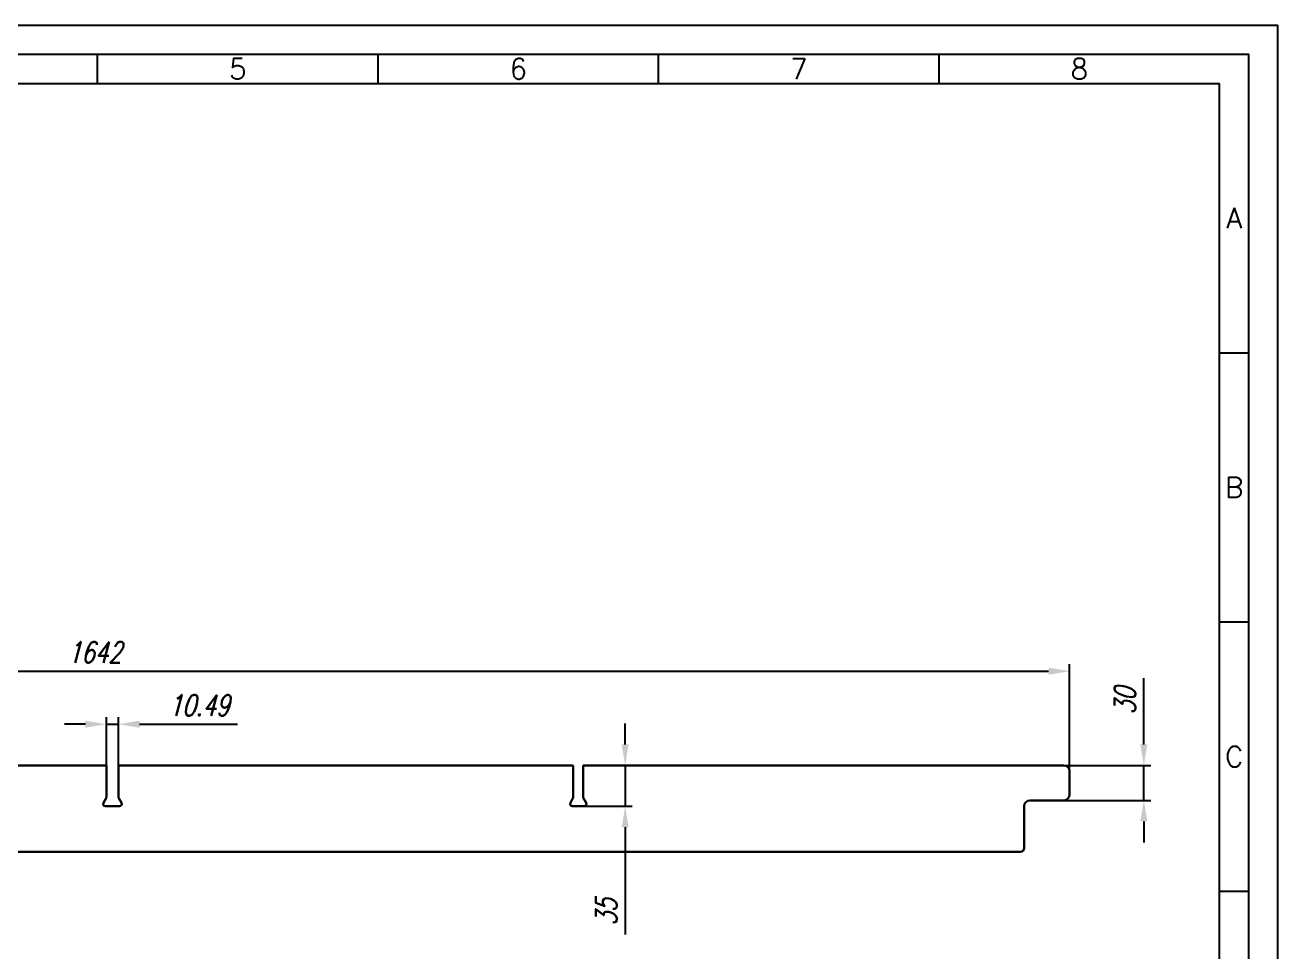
# Model space of a CAD drawing. Header units: millimetres. Extents: x 10631 to 12731, y -7277 to -5792.
# Drawn here: x 11656 to 12731, y -6586 to -5792 of the extents above; entities that cross this region are included whole.
import ezdxf
from ezdxf.enums import TextEntityAlignment as Align

# ---------------------------------------------------------------- set-up
doc = ezdxf.new("R2010")
doc.units = ezdxf.units.MM
doc.header["$LTSCALE"] = 60
doc.header["$PDMODE"] = 35
doc.header["$PDSIZE"] = 1
doc.layers.get('0').update_dxf_attribs({"linetype": 'CONTINUOUS', "lineweight": 30})
doc.layers.get('Defpoints').update_dxf_attribs({"linetype": 'CONTINUOUS'})
doc.layers.add('3-COTAS', color=252, linetype='CONTINUOUS')
doc.layers.add('9-FORMATO', color=7, linetype='CONTINUOUS')
doc.styles.add('BULEGO_TEKNIKOA', font='isocp.shx', dxfattribs={"width": 0.8, "oblique": 15})
doc.styles.add('ROMANS', font='romans.shx', dxfattribs={"width": 0.75, "oblique": 15, "height": 18})
doc.styles.get("Standard").update_dxf_attribs({"font": 'ROMANS.SHX', "width": 0.8, "oblique": 15})
doc.dimstyles.get("Standard").update_dxf_attribs({"dimtxt": 3, "dimasz": 0.18, "dimexe": 0.18, "dimexo": 0.0625, "dimgap": 0.09, "dimtad": 0, "dimtih": 1, "dimtoh": 1, "dimdsep": 46, "dimtxsty": 'BULEGO_TEKNIKOA', "dimcen": 0.09, "dimclrd": 256, "dimclre": 256, "dimclrt": 256, "dimazin": 2, "dimtfac": 1, "dimtofl": 0, "dimtmove": 0, "dimatfit": 3, "dimfxl": 0, "dimtolj": 1, "dimtzin": 0, "dimarcsym": 0})

# ---------------------------------------------------------------- blocks, each defined once
blk = doc.blocks.new('A3 TCI')
at = {"layer": '9-FORMATO', "color": 1, "linetype": 'ByBlock'}
for p, q in [((-420, 297), (0, 297)), ((0, 0), (0, 297)), ((-400, 292), (-5, 292)), ((-5, 5), (-5, 292))]:
    blk.add_line(p, q, dxfattribs=at)
at = {"layer": '9-FORMATO', "color": 252, "linetype": 'ByBlock'}
for p, q in [((-202.5, 287), (-202.5, 292)), ((-154.38, 287), (-154.38, 292)), ((-106.25, 287), (-106.25, 292)), ((-58.12, 287), (-58.12, 292)), ((-395, 287), (-10, 287)), ((-10, 10), (-10, 287)), ((-10, 240.83), (-5, 240.83)), ((-10, 194.67), (-5, 194.67)), ((-10, 148.5), (-5, 148.5))]:
    blk.add_line(p, q, dxfattribs=at)
for s, p in [('5', (-178.44, 289.5)), ('6', (-130.31, 289.5)), ('7', (-82.19, 289.5)), ('C', (-7.5, 171.58))]:
    blk.add_text(s, height=3.5, dxfattribs=at).set_placement(p, align=Align.MIDDLE_CENTER)
at = {"layer": '9-FORMATO', "color": 252, "linetype": 'ByBlock', "style": 'ROMANS'}
for s, p in [('8', (-34.06, 289.5)), ('A', (-7.5, 263.92)), ('B', (-7.5, 217.75))]:
    blk.add_text(s, height=3.5, dxfattribs=at).set_placement(p, align=Align.MIDDLE_CENTER)
at = {"layer": '9-FORMATO', "style": 'ROMANS', "oblique": 15, "width": 0.75}
for tag, p, height in [('PROYECTO', (-151.05, 55.28), 1.6), ('NUM_HOJA', (-24.5, 55.07), 1.6), ('FECH_DIB', (-145.21, 43.03), 1.6), ('NOM_DIB', (-127.69, 43.05), 1.6), ('MAT1', (-112.91, 42.96), 1.6), ('TRAT1', (-95.52, 42.91), 1.6), ('FECH_MOD', (-144.95, 37.82), 1.6), ('NOM_MOD', (-127.61, 37.74), 1.6), ('MAT2', (-112.91, 37.55), 1.6), ('TRAT2', (-95.54, 37.48), 1.6), ('FECH_COMP', (-144.95, 32.28), 1.6), ('NOM_COMP', (-127.62, 32.31), 1.6), ('MAT3', (-112.78, 32.41), 1.6), ('TRAT3', (-95.54, 32.33), 1.6), ('SUSTITUYE', (-43.96, 26.58), 1.6), ('DENOMINACION', (-147.04, 22.69), 4), ('SUSTITUIDO', (-43.85, 21.21), 1.6), ('ESCALA', (-162.71, 17.38), 4), ('REF_TCI', (-126.3, 13.32), 4), ('REF_CLI', (-43.58, 13.67), 4)]:
    blk.add_attdef(tag, p, '', height=height, dxfattribs=at)
blk = doc.blocks.new('*D5')
at = {"layer": '3-COTAS', "lineweight": -2}
for p, q in [((10910.4, -6441.3), (10910.4, -6339.6)), ((12552.4, -6441.3), (12552.4, -6339.6)), ((10928.4, -6345.6), (12534.4, -6345.6))]:
    blk.add_line(p, q, dxfattribs=at)
at = {"layer": '3-COTAS'}
for points in [[(10928.4, -6342.6), (10928.4, -6348.6), (10910.4, -6345.6)], [(12534.4, -6342.6), (12534.4, -6348.6), (12552.4, -6345.6)]]:
    blk.add_solid(points, dxfattribs=at)
at = {"layer": 'Defpoints', "color": 0}
for p in [(12552.4, -6345.6), (10910.4, -6441.3, 0), (12552.4, -6441.3, 0)]:
    blk.add_point(p, dxfattribs=at)
at = {"layer": '3-COTAS', "insert": (11716.2, -6329.4), "char_height": 18, "attachment_point": 5, "style": 'ROMANS'}
blk.add_mtext('\\A1;1642', dxfattribs=at)
blk = doc.blocks.new('*D7')
at = {"layer": '3-COTAS', "lineweight": -2}
for p, q in [((11708.2, -6391), (11690.2, -6391)), ((11726.2, -6426.3), (11726.2, -6385)), ((11726.2, -6391), (11736.6, -6391)), ((11736.6, -6426.3), (11736.6, -6385)), ((11754.6, -6391), (11838.8, -6391))]:
    blk.add_line(p, q, dxfattribs=at)
at = {"layer": '3-COTAS'}
for points in [[(11708.2, -6388), (11708.2, -6394), (11726.2, -6391)], [(11754.6, -6388), (11754.6, -6394), (11736.6, -6391)]]:
    blk.add_solid(points, dxfattribs=at)
at = {"layer": 'Defpoints', "color": 0}
for p in [(11736.6, -6391), (11726.2, -6426.3, 0), (11736.6, -6426.3, 0)]:
    blk.add_point(p, dxfattribs=at)
at = {"layer": '3-COTAS', "insert": (11805.7, -6374.8), "char_height": 18, "attachment_point": 5, "style": 'ROMANS'}
blk.add_mtext('\\A1;10.49', dxfattribs=at)
blk = doc.blocks.new('*D8')
at = {"layer": '3-COTAS', "lineweight": -2}
for p, q in [((12171.2, -6408.3), (12171.2, -6390.3)), ((12135.2, -6426.3), (12177.2, -6426.3)), ((12171.2, -6426.3), (12171.2, -6461.3)), ((12135.9, -6461.3), (12177.2, -6461.3)), ((12171.2, -6479.3), (12171.2, -6571.4))]:
    blk.add_line(p, q, dxfattribs=at)
at = {"layer": '3-COTAS'}
for points in [[(12168.2, -6408.3), (12174.2, -6408.3), (12171.2, -6426.3)], [(12168.2, -6479.3), (12174.2, -6479.3), (12171.2, -6461.3)]]:
    blk.add_solid(points, dxfattribs=at)
at = {"layer": 'Defpoints', "color": 0}
for p in [(12135.2, -6426.3, 0), (12135.9, -6461.3, 0), (12171.2, -6461.3)]:
    blk.add_point(p, dxfattribs=at)
at = {"layer": '3-COTAS', "insert": (12155, -6552), "char_height": 18, "attachment_point": 5, "rotation": 90, "style": 'ROMANS'}
blk.add_mtext('\\A1;35', dxfattribs=at)
blk = doc.blocks.new('*D9')
at = {"layer": '3-COTAS', "lineweight": -2}
for p, q in [((12616.1, -6408.3), (12616.1, -6351.7)), ((12547.4, -6426.3), (12622.1, -6426.3)), ((12616.1, -6456.3), (12616.1, -6426.3)), ((12547.4, -6456.3), (12622.1, -6456.3)), ((12616.1, -6474.3), (12616.1, -6492.3))]:
    blk.add_line(p, q, dxfattribs=at)
at = {"layer": '3-COTAS'}
for points in [[(12613.1, -6408.3), (12619.1, -6408.3), (12616.1, -6426.3)], [(12613.1, -6474.3), (12619.1, -6474.3), (12616.1, -6456.3)]]:
    blk.add_solid(points, dxfattribs=at)
at = {"layer": 'Defpoints', "color": 0}
for p in [(12547.4, -6426.3, 0), (12616.1, -6426.3), (12547.4, -6456.3, 0)]:
    blk.add_point(p, dxfattribs=at)
at = {"layer": '3-COTAS', "insert": (12599.9, -6371), "char_height": 18, "attachment_point": 5, "rotation": 90, "style": 'ROMANS'}
blk.add_mtext('\\A1;30', dxfattribs=at)

msp = doc.modelspace()

# ---------------------------------------------------------------- linework, layer by layer
at = {"ltscale": 3}
for p, q in [((11336.129, -6426.323, 0), (11726.154, -6426.323, 0)), ((11726.154, -6426.323, 0), (11726.154, -6453.483, 0)), ((11736.649, -6426.323, 0), (12126.674, -6426.323, 0)), ((11736.649, -6453.483, 0), (11736.649, -6426.323, 0)), ((12126.674, -6426.323, 0), (12126.674, -6453.483, 0)), ((12135.169, -6426.323, 0), (12547.401, -6426.323, 0)), ((12135.169, -6453.483, 0), (12135.169, -6426.323, 0)), ((12552.401, -6431.323, 0), (12552.401, -6451.323, 0)), ((11725.886, -6454.483, 0), (11723.669, -6458.323, 0)), ((11739.133, -6458.323, 0), (11736.916, -6454.483, 0)), ((12126.406, -6454.483, 0), (12124.189, -6458.323, 0)), ((12137.653, -6458.323, 0), (12135.436, -6454.483, 0)), ((12547.401, -6456.323, 0), (12518.402, -6456.323, 0)), ((11725.401, -6461.323, 0), (11737.401, -6461.323, 0)), ((12125.921, -6461.323, 0), (12135.921, -6461.323, 0)), ((12513.402, -6461.323, 0), (12513.402, -6497.323, 0)), ((11003.401, -6500.323, 0), (12510.401, -6500.323, 0))]:
    msp.add_line(p, q, dxfattribs=at)
for centre, radius, start, end in [((12547.401, -6431.323, 0), 5, 0, 90), ((11725.401, -6459.323, 0), 2, 150, 270), ((11724.154, -6453.483, 0), 2, 330, 0), ((11738.648, -6453.483, 0), 2, 180, 210), ((11737.401, -6459.323, 0), 2, 270, 30), ((12125.921, -6459.323, 0), 2, 150, 270), ((12124.674, -6453.483, 0), 2, 330, 0), ((12137.169, -6453.483, 0), 2, 180, 210), ((12135.921, -6459.323, 0), 2, 270, 30), ((12518.401, -6461.323, 0), 5, 90, 180), ((12547.401, -6451.323, 0), 5, 270, 0), ((12510.401, -6497.323, 0), 3, 270, 0)]:
    msp.add_arc(centre, radius, start, end, dxfattribs=at)

# ---------------------------------------------------------------- block references
at = {"layer": '9-FORMATO', "xscale": 5, "yscale": 5, "zscale": 5}
msp.add_blockref('A3 TCI', (12731.116, -7276.671), dxfattribs=at)

# ---------------------------------------------------------------- dimensions: what is measured, and where the dimension line sits
at = {"layer": '3-COTAS'}
dim = msp.add_linear_dim(base=(12552.401, -6345.649), p1=(10910.401, -6441.323, 0), p2=(12552.401, -6441.323, 0), dimstyle='Standard', override={"dimscale": 6, "dimasz": 3, "dimexe": 1, "dimexo": 0, "dimgap": 1.2, "dimtad": 1, "dimtih": 0, "dimtoh": 0, "dimtxsty": 'ROMANS', "dimcen": 0, "dimtfac": 0.66, "dimtofl": 1}, dxfattribs=at)
dim.commit()
dim.dimension.update_dxf_attribs({"geometry": '*D5', "text_midpoint": (11716.242, -6345.649), "dimtype": 160})
dim = msp.add_linear_dim(base=(12616.133, -6426.323), p1=(12547.401, -6456.323, 0), p2=(12547.401, -6426.323, 0), angle=90, dimstyle='Standard', override={"dimscale": 6, "dimasz": 3, "dimexe": 1, "dimexo": 0, "dimgap": 1.2, "dimtad": 1, "dimtih": 0, "dimtoh": 0, "dimtxsty": 'ROMANS', "dimcen": 0, "dimtfac": 0.66, "dimtofl": 1}, dxfattribs=at)
dim.commit()
dim.dimension.update_dxf_attribs({"geometry": '*D9', "text_midpoint": (12599.933, -6371.023)})
dim = msp.add_linear_dim(base=(11736.6485, -6391.0052), p1=(11726.1543, -6426.3225, 0), p2=(11736.6485, -6426.3225, 0), dimstyle='Standard', override={"dimscale": 6, "dimasz": 3, "dimexe": 1, "dimexo": 0, "dimgap": 1.2, "dimtad": 1, "dimtih": 0, "dimtoh": 0, "dimtxsty": 'ROMANS', "dimcen": 0, "dimtfac": 0.66, "dimtofl": 1}, dxfattribs=at)
dim.commit()
dim.dimension.update_dxf_attribs({"geometry": '*D7', "text_midpoint": (11805.7013, -6374.8052)})
dim = msp.add_linear_dim(base=(12171.236, -6461.323), p1=(12135.169, -6426.323, 0), p2=(12135.921, -6461.323, 0), angle=90, dimstyle='Standard', override={"dimscale": 6, "dimasz": 3, "dimexe": 1, "dimexo": 0, "dimgap": 1.2, "dimtad": 1, "dimtih": 0, "dimtoh": 0, "dimtxsty": 'ROMANS', "dimcen": 0, "dimtfac": 0.66, "dimtofl": 1}, dxfattribs=at)
dim.commit()
dim.dimension.update_dxf_attribs({"geometry": '*D8', "text_midpoint": (12171.236, -6551.961), "dimtype": 160})

doc.saveas('drawing.dxf')
